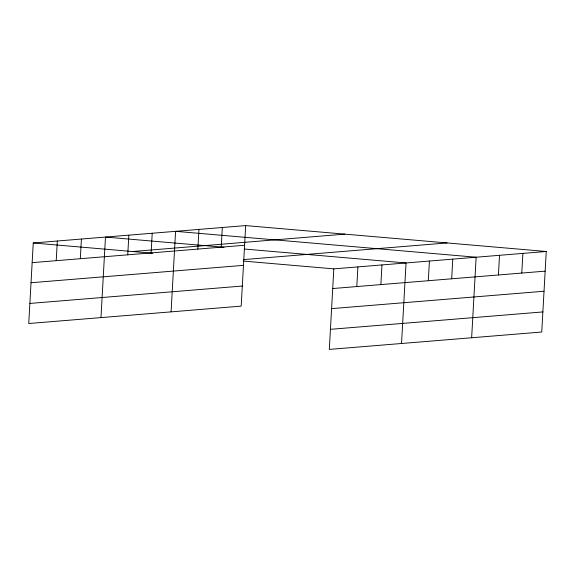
<?xml version="1.0" encoding="UTF-8"?>
<svg xmlns="http://www.w3.org/2000/svg" width="575" height="575" viewBox="0 0 575 575"><rect width="100%" height="100%" fill="white"/><g stroke="black" fill="none" stroke-linecap="round" stroke-linejoin="round"><path stroke-width="0.86" d="M245.69 225.594L33.249 242.981L28.75 323.517L241.184 306.13L245.69 225.594L546.25 251.483L541.751 332.019L329.31 349.406L333.816 268.87L546.25 251.483M56.228 260.676L57.328 241.011M80.306 258.7L81.406 239.035M100.977 317.608L105.484 237.065L224.049 247.279M127.751 254.818L128.85 235.153M151.117 252.907L152.217 233.242M171.084 311.866L175.583 231.33L476.143 257.219L471.644 337.762M197.85 249.083L198.95 229.418M221.217 247.171L222.317 227.506M356.795 286.566L357.894 266.901M380.866 284.596L381.965 264.931M401.537 343.498L406.043 262.962L244.31 249.025M428.31 280.715L429.41 261.043M451.677 278.796L452.777 259.131M498.417 274.972L499.517 255.307M521.784 273.06L522.883 253.395M132.437 251.519L344.871 234.133M32.157 262.646L244.591 245.259M243.548 259.598L447.062 242.938M31.028 282.735L243.462 265.348M29.871 303.428L242.305 286.041M332.717 288.535L545.15 271.148M331.595 308.624L544.029 291.238M330.438 329.324L542.872 311.93M33.249 242.981L152.698 253.266M243.484 261.086L333.816 268.87"/></g></svg>
